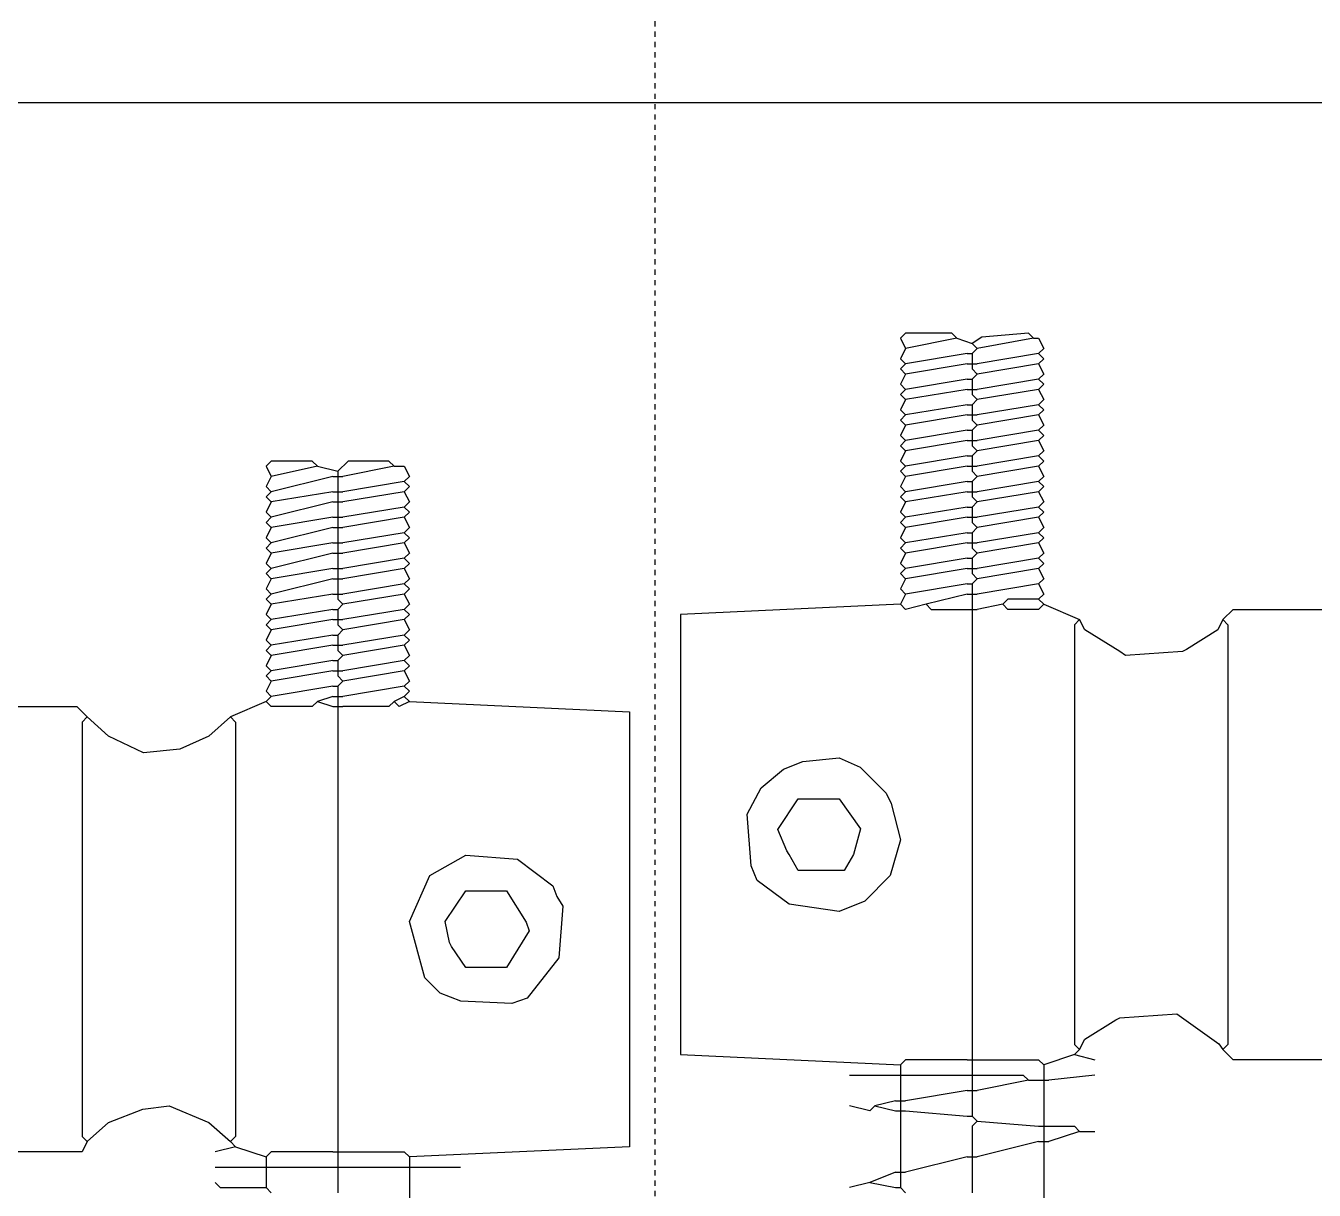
# Model space of a CAD drawing. Extents: x 49 to 882, y -9 to 1184.
# Drawn here: x 200.51 to 225.41, y 57.96 to 80.46 of the extents above; entities that cross this region are included whole.
import ezdxf

# ---------------------------------------------------------------- set-up
doc = ezdxf.new("R2010")
doc.units = 0
doc.linetypes.add('$AUXILIARY', pattern=[0.1, 0.05, -0.05])
doc.layers.add('Construction', color=7, linetype='CONTINUOUS')
doc.layers.add('Hrdware', color=7, linetype='CONTINUOUS')

msp = doc.modelspace()

# ---------------------------------------------------------------- linework, layer by layer
at = {"layer": 'Construction', "color": 1, "linetype": '$AUXILIARY'}
msp.add_line((212.667709, 1183.544208), (212.667709, -9.139258), dxfattribs=at)
at = {"layer": 'Hrdware', "linetype": 'CONTINUOUS'}
for p, q in [((218.500654, 74.419764, -1), (217.512018, 74.222037, -1)), ((218.500654, 74.419764, -1), (218.797245, 74.320901, -1)), ((218.797245, 74.320901, -1), (218.896109, 74.222037, -1)), ((218.896109, 74.222037, -1), (218.797245, 74.123173, -1)), ((219.983608, 74.419764, -1), (218.896109, 74.222037, -1)), ((218.698381, 74.123173, -1), (217.512018, 73.925446, -1)), ((218.698381, 74.123173, -1), (218.797245, 74.123173, -1)), ((218.797245, 74.123173, -1), (218.797245, 74.02431, -1)), ((218.797245, 74.02431, -1), (218.797245, 73.925446, -1)), ((220.082472, 74.123173, -1), (218.896109, 73.925446, -1)), ((218.698381, 73.925446, -1), (217.512018, 73.727719, -1)), ((218.698381, 73.925446, -1), (218.797245, 73.925446, -1)), ((218.797245, 73.925446, -1), (218.896109, 73.925446, -1)), ((218.797245, 73.925446, -1), (218.797245, 73.826583, -1)), ((218.797245, 73.826583, -1), (218.896109, 73.727719, -1)), ((218.896109, 73.727719, -1), (218.797245, 73.628855, -1)), ((220.082472, 73.925446, -1), (218.896109, 73.727719, -1)), ((218.698381, 73.628855, -1), (217.512018, 73.431128, -1)), ((218.698381, 73.628855, -1), (218.797245, 73.628855, -1)), ((218.797245, 73.628855, -1), (218.797245, 73.529992, -1)), ((218.797245, 73.529992, -1), (218.797245, 73.431128, -1)), ((220.082472, 73.628855, -1), (218.896109, 73.431128, -1)), ((218.698381, 73.431128, -1), (217.512018, 73.233401, -1)), ((218.698381, 73.431128, -1), (218.797245, 73.431128, -1)), ((218.797245, 73.431128, -1), (218.896109, 73.431128, -1)), ((218.797245, 73.431128, -1), (218.797245, 73.332264, -1)), ((218.797245, 73.332264, -1), (218.896109, 73.233401, -1)), ((218.896109, 73.233401, -1), (218.797245, 73.134537, -1)), ((220.082472, 73.431128, -1), (218.896109, 73.233401, -1)), ((218.698381, 73.134537, -1), (217.512018, 72.93681, -1)), ((218.698381, 73.134537, -1), (218.797245, 73.134537, -1)), ((218.797245, 73.134537, -1), (218.797245, 73.035673, -1)), ((218.797245, 73.035673, -1), (218.797245, 72.93681, -1)), ((220.082472, 73.134537, -1), (218.896109, 72.93681, -1)), ((218.698381, 72.93681, -1), (217.512018, 72.739083, -1)), ((218.698381, 72.93681, -1), (218.797245, 72.93681, -1)), ((218.797245, 72.93681, -1), (218.896109, 72.93681, -1)), ((218.797245, 72.93681, -1), (218.797245, 72.837946, -1)), ((218.797245, 72.837946, -1), (218.896109, 72.739083, -1)), ((218.896109, 72.739083, -1), (218.797245, 72.640219, -1)), ((220.082472, 72.93681, -1), (218.896109, 72.739083, -1)), ((218.698381, 72.640219, -1), (217.512018, 72.442492, -1)), ((218.698381, 72.640219, -1), (218.797245, 72.640219, -1)), ((218.797245, 72.640219, -1), (218.797245, 72.541355, -1)), ((218.797245, 72.541355, -1), (218.797245, 72.442492, -1)), ((220.082472, 72.640219, -1), (218.896109, 72.442492, -1)), ((218.698381, 72.442492, -1), (217.512018, 72.244764, -1)), ((218.698381, 72.442492, -1), (218.797245, 72.442492, -1)), ((218.797245, 72.442492, -1), (218.896109, 72.442492, -1)), ((218.797245, 72.442492, -1), (218.797245, 72.343628, -1)), ((218.797245, 72.343628, -1), (218.896109, 72.244764, -1)), ((218.896109, 72.244764, -1), (218.797245, 72.145901, -1)), ((220.082472, 72.442492, -1), (218.896109, 72.244764, -1)), ((218.698381, 72.145901, -1), (217.512018, 71.948173, -1)), ((218.698381, 72.145901, -1), (218.797245, 72.145901, -1)), ((218.797245, 72.145901, -1), (218.797245, 72.047037, -1)), ((218.797245, 72.047037, -1), (218.797245, 71.948173, -1)), ((220.082472, 72.145901, -1), (218.896109, 71.948173, -1)), ((206.142706, 71.948173, -1), (205.252933, 71.750446, -1)), ((206.439296, 71.750446, -1), (205.252933, 71.453855, -1)), ((206.142706, 71.948173, -1), (206.53816, 71.84931, -1)), ((206.439296, 71.750446, -1), (206.53816, 71.750446, -1)), ((206.53816, 71.84931, -1), (206.53816, 71.750446, -1)), ((206.53816, 71.750446, -1), (206.637024, 71.750446, -1)), ((206.53816, 71.750446, -1), (206.53816, 71.651583, -1)), ((207.625659, 71.948173, -1), (206.637024, 71.750446, -1)), ((218.698381, 71.948173, -1), (217.512018, 71.750446, -1)), ((218.698381, 71.948173, -1), (218.797245, 71.948173, -1)), ((218.797245, 71.948173, -1), (218.896109, 71.948173, -1)), ((218.797245, 71.948173, -1), (218.797245, 71.84931, -1)), ((218.797245, 71.84931, -1), (218.896109, 71.750446, -1)), ((218.896109, 71.750446, -1), (218.797245, 71.651583, -1)), ((220.082472, 71.948173, -1), (218.896109, 71.750446, -1)), ((206.53816, 71.651583, -1), (206.53816, 71.552719, -1)), ((206.53816, 71.552719, -1), (206.53816, 71.453855, -1)), ((207.823387, 71.651583, -1), (206.637024, 71.453855, -1)), ((218.698381, 71.651583, -1), (217.512018, 71.453855, -1)), ((218.698381, 71.651583, -1), (218.797245, 71.651583, -1)), ((218.797245, 71.651583, -1), (218.797245, 71.552719, -1)), ((218.797245, 71.552719, -1), (218.797245, 71.453855, -1)), ((220.082472, 71.651583, -1), (218.896109, 71.453855, -1)), ((206.439296, 71.453855, -1), (205.252933, 71.256128, -1)), ((206.439296, 71.256128, -1), (205.252933, 70.959537, -1)), ((206.439296, 71.453855, -1), (206.53816, 71.453855, -1)), ((206.439296, 71.256128, -1), (206.53816, 71.256128, -1)), ((206.53816, 71.453855, -1), (206.637024, 71.453855, -1)), ((206.53816, 71.453855, -1), (206.53816, 71.354992, -1)), ((206.53816, 71.354992, -1), (206.53816, 71.256128, -1)), ((206.53816, 71.256128, -1), (206.637024, 71.256128, -1)), ((206.53816, 71.256128, -1), (206.53816, 71.157264, -1)), ((207.823387, 71.453855, -1), (206.637024, 71.256128, -1)), ((218.698381, 71.453855, -1), (217.512018, 71.256128, -1)), ((218.698381, 71.453855, -1), (218.797245, 71.453855, -1)), ((218.797245, 71.453855, -1), (218.896109, 71.453855, -1)), ((218.797245, 71.453855, -1), (218.797245, 71.354992, -1)), ((218.797245, 71.354992, -1), (218.896109, 71.256128, -1)), ((218.896109, 71.256128, -1), (218.797245, 71.157264, -1)), ((220.082472, 71.453855, -1), (218.896109, 71.256128, -1)), ((206.53816, 71.157264, -1), (206.53816, 71.058401, -1)), ((206.53816, 71.058401, -1), (206.53816, 70.959537, -1)), ((207.823387, 71.157264, -1), (206.637024, 70.959537, -1)), ((218.698381, 71.157264, -1), (217.512018, 70.959537, -1)), ((218.698381, 71.157264, -1), (218.797245, 71.157264, -1)), ((218.797245, 71.157264, -1), (218.797245, 71.058401, -1)), ((218.797245, 71.058401, -1), (218.797245, 70.959537, -1)), ((220.082472, 71.157264, -1), (218.896109, 70.959537, -1)), ((206.439296, 70.959537, -1), (205.252933, 70.76181, -1)), ((206.439296, 70.76181, -1), (205.252933, 70.465219, -1)), ((206.439296, 70.959537, -1), (206.53816, 70.959537, -1)), ((206.439296, 70.76181, -1), (206.53816, 70.76181, -1)), ((206.53816, 70.959537, -1), (206.637024, 70.959537, -1)), ((206.53816, 70.959537, -1), (206.53816, 70.860673, -1)), ((206.53816, 70.860673, -1), (206.53816, 70.76181, -1)), ((206.53816, 70.76181, -1), (206.637024, 70.76181, -1)), ((206.53816, 70.76181, -1), (206.53816, 70.662946, -1)), ((207.823387, 70.959537, -1), (206.637024, 70.76181, -1)), ((218.698381, 70.959537, -1), (217.512018, 70.76181, -1)), ((218.698381, 70.959537, -1), (218.797245, 70.959537, -1)), ((218.797245, 70.959537, -1), (218.896109, 70.959537, -1)), ((218.797245, 70.959537, -1), (218.797245, 70.860673, -1)), ((218.797245, 70.860673, -1), (218.896109, 70.76181, -1)), ((218.896109, 70.76181, -1), (218.797245, 70.662946, -1)), ((220.082472, 70.959537, -1), (218.896109, 70.76181, -1)), ((206.53816, 70.662946, -1), (206.53816, 70.564083, -1)), ((206.53816, 70.564083, -1), (206.53816, 70.465219, -1)), ((207.823387, 70.662946, -1), (206.637024, 70.465219, -1)), ((218.698381, 70.662946, -1), (217.512018, 70.465219, -1)), ((218.698381, 70.662946, -1), (218.797245, 70.662946, -1)), ((218.797245, 70.662946, -1), (218.797245, 70.564083, -1)), ((218.797245, 70.564083, -1), (218.797245, 70.465219, -1)), ((220.082472, 70.662946, -1), (218.896109, 70.465219, -1)), ((206.439296, 70.465219, -1), (205.252933, 70.267492, -1)), ((206.439296, 70.267492, -1), (205.252933, 69.970901, -1)), ((206.439296, 70.465219, -1), (206.53816, 70.465219, -1)), ((206.439296, 70.267492, -1), (206.53816, 70.267492, -1)), ((206.53816, 70.465219, -1), (206.637024, 70.465219, -1)), ((206.53816, 70.465219, -1), (206.53816, 70.366355, -1)), ((206.53816, 70.366355, -1), (206.53816, 70.267492, -1)), ((206.53816, 70.267492, -1), (206.637024, 70.267492, -1)), ((206.53816, 70.267492, -1), (206.53816, 70.168628, -1)), ((207.823387, 70.465219, -1), (206.637024, 70.267492, -1)), ((218.698381, 70.465219, -1), (217.512018, 70.267492, -1)), ((218.698381, 70.465219, -1), (218.797245, 70.465219, -1)), ((218.797245, 70.465219, -1), (218.896109, 70.465219, -1)), ((218.797245, 70.465219, -1), (218.797245, 70.366355, -1)), ((218.797245, 70.366355, -1), (218.896109, 70.267492, -1)), ((218.896109, 70.267492, -1), (218.797245, 70.168628, -1)), ((220.082472, 70.465219, -1), (218.896109, 70.267492, -1)), ((206.53816, 70.168628, -1), (206.53816, 70.069764, -1)), ((206.53816, 70.069764, -1), (206.53816, 69.970901, -1)), ((207.823387, 70.168628, -1), (206.637024, 69.970901, -1)), ((218.698381, 70.168628, -1), (217.512018, 69.970901, -1)), ((218.698381, 70.168628, -1), (218.797245, 70.168628, -1)), ((218.797245, 70.168628, -1), (218.797245, 70.069764, -1)), ((218.797245, 70.069764, -1), (218.797245, 69.970901, -1)), ((220.082472, 70.168628, -1), (218.896109, 69.970901, -1)), ((206.439296, 69.970901, -1), (205.252933, 69.773173, -1)), ((206.439296, 69.773173, -1), (205.252933, 69.476583, -1)), ((206.439296, 69.970901, -1), (206.53816, 69.970901, -1)), ((206.439296, 69.773173, -1), (206.53816, 69.773173, -1)), ((206.53816, 69.970901, -1), (206.637024, 69.970901, -1)), ((206.53816, 69.970901, -1), (206.53816, 69.872037, -1)), ((206.53816, 69.872037, -1), (206.53816, 69.773173, -1)), ((206.53816, 69.773173, -1), (206.637024, 69.773173, -1)), ((206.53816, 69.773173, -1), (206.53816, 69.67431, -1)), ((207.823387, 69.970901, -1), (206.637024, 69.773173, -1)), ((218.698381, 69.970901, -1), (217.512018, 69.773173, -1)), ((218.698381, 69.970901, -1), (218.797245, 69.970901, -1)), ((218.797245, 69.970901, -1), (218.896109, 69.970901, -1)), ((218.797245, 69.970901, -1), (218.797245, 69.872037, -1)), ((218.797245, 69.872037, -1), (218.896109, 69.773173, -1)), ((218.896109, 69.773173, -1), (218.797245, 69.67431, -1)), ((220.082472, 69.970901, -1), (218.896109, 69.773173, -1)), ((206.439296, 69.476583, -1), (205.252933, 69.278855, -1)), ((206.439296, 69.476583, -1), (206.53816, 69.476583, -1)), ((206.53816, 69.67431, -1), (206.53816, 69.575446, -1)), ((206.53816, 69.575446, -1), (206.53816, 69.476583, -1)), ((206.53816, 69.476583, -1), (206.637024, 69.476583, -1)), ((206.53816, 69.476583, -1), (206.53816, 69.377719, -1)), ((207.823387, 69.67431, -1), (206.637024, 69.476583, -1)), ((207.823387, 69.476583, -1), (206.637024, 69.278855, -1)), ((217.512018, 69.476583, -1), (217.413155, 69.278855, -1)), ((218.698381, 69.67431, -1), (217.512018, 69.476583, -1)), ((218.698381, 69.476583, -1), (217.907473, 69.278855, -1)), ((218.698381, 69.67431, -1), (218.797245, 69.67431, -1)), ((218.698381, 69.476583, -1), (218.797245, 69.476583, -1)), ((218.797245, 69.67431, -1), (218.797245, 69.575446, -1)), ((218.797245, 69.575446, -1), (218.797245, 69.476583, -1)), ((218.797245, 69.476583, -1), (218.896109, 69.476583, -1)), ((218.797245, 69.476583, -1), (218.797245, 69.377719, -1)), ((220.082472, 69.67431, -1), (218.896109, 69.476583, -1)), ((206.53816, 69.377719, -1), (206.637024, 69.278855, -1)), ((206.637024, 69.278855, -1), (206.53816, 69.179992, -1)), ((218.797245, 69.377719, -1), (218.797245, 69.278855, -1)), ((218.797245, 69.278855, -1), (218.797245, 69.179992, -1)), ((219.390427, 69.278855, -1), (218.896109, 69.179992, -1)), ((220.082472, 69.377719, -1), (220.181335, 69.278855, -1)), ((220.181335, 69.278855, -1), (220.87338, 68.982264, -1)), ((206.439296, 69.179992, -1), (205.252933, 68.982264, -1)), ((206.439296, 68.982264, -1), (205.252933, 68.784537, -1)), ((206.439296, 69.179992, -1), (206.53816, 69.179992, -1)), ((206.439296, 68.982264, -1), (206.53816, 68.982264, -1)), ((206.53816, 69.179992, -1), (206.53816, 69.081128, -1)), ((206.53816, 69.081128, -1), (206.53816, 68.982264, -1)), ((206.53816, 68.982264, -1), (206.637024, 68.982264, -1)), ((206.53816, 68.982264, -1), (206.53816, 68.883401, -1)), ((207.823387, 69.179992, -1), (206.637024, 68.982264, -1)), ((207.823387, 68.982264, -1), (206.637024, 68.784537, -1)), ((218.698381, 69.179992, -1), (218.797245, 69.179992, -1)), ((218.797245, 69.179992, -1), (218.896109, 69.179992, -1)), ((218.797245, 69.179992, -1), (218.797245, 69.081128, -1)), ((218.797245, 69.081128, -1), (218.797245, 60.578855, -1)), ((206.53816, 68.883401, -1), (206.637024, 68.784537, -1)), ((206.637024, 68.784537, -1), (206.53816, 68.685673, -1)), ((206.439296, 68.685673, -1), (205.252933, 68.487946, -1)), ((206.439296, 68.487946, -1), (205.252933, 68.290219, -1)), ((206.439296, 68.685673, -1), (206.53816, 68.685673, -1)), ((206.439296, 68.487946, -1), (206.53816, 68.487946, -1)), ((206.53816, 68.685673, -1), (206.53816, 68.58681, -1)), ((206.53816, 68.58681, -1), (206.53816, 68.487946, -1)), ((206.53816, 68.487946, -1), (206.637024, 68.487946, -1)), ((206.53816, 68.487946, -1), (206.53816, 68.389083, -1)), ((207.823387, 68.685673, -1), (206.637024, 68.487946, -1)), ((207.823387, 68.487946, -1), (206.637024, 68.290219, -1)), ((206.53816, 68.389083, -1), (206.637024, 68.290219, -1)), ((206.637024, 68.290219, -1), (206.53816, 68.191355, -1)), ((206.439296, 68.191355, -1), (205.252933, 67.993628, -1)), ((206.439296, 67.993628, -1), (205.252933, 67.795901, -1)), ((206.439296, 68.191355, -1), (206.53816, 68.191355, -1)), ((206.439296, 67.993628, -1), (206.53816, 67.993628, -1)), ((206.53816, 68.191355, -1), (206.53816, 68.092492, -1)), ((206.53816, 68.092492, -1), (206.53816, 67.993628, -1)), ((206.53816, 67.993628, -1), (206.637024, 67.993628, -1)), ((206.53816, 67.993628, -1), (206.53816, 67.894764, -1)), ((207.823387, 68.191355, -1), (206.637024, 67.993628, -1)), ((207.823387, 67.993628, -1), (206.637024, 67.795901, -1)), ((206.53816, 67.894764, -1), (206.637024, 67.795901, -1)), ((206.637024, 67.795901, -1), (206.53816, 67.697037, -1)), ((205.252933, 67.49931, -1), (205.15407, 67.400446, -1)), ((206.439296, 67.697037, -1), (205.252933, 67.49931, -1)), ((206.439296, 67.49931, -1), (206.142706, 67.400446, -1)), ((206.439296, 67.697037, -1), (206.53816, 67.697037, -1)), ((206.439296, 67.49931, -1), (206.53816, 67.49931, -1)), ((206.53816, 67.697037, -1), (206.53816, 67.598173, -1)), ((206.53816, 67.598173, -1), (206.53816, 67.49931, -1)), ((206.53816, 67.49931, -1), (206.637024, 67.49931, -1)), ((206.53816, 67.49931, -1), (206.53816, 67.400446, -1)), ((207.823387, 67.697037, -1), (206.637024, 67.49931, -1)), ((207.823387, 67.49931, -1), (207.625659, 67.400446, -1)), ((207.823387, 67.49931, -1), (207.92225, 67.400446, -1)), ((205.15407, 67.400446, -1), (204.462025, 67.103855, -1)), ((206.142706, 67.400446, -1), (206.439296, 67.301583, -1)), ((206.439296, 67.301583, -1), (206.53816, 67.301583, -1)), ((206.53816, 67.400446, -1), (206.53816, 67.301583, -1)), ((206.53816, 67.301583, -1), (206.637024, 67.301583, -1)), ((206.53816, 67.301583, -1), (206.53816, 67.202719, -1)), ((206.53816, 67.202719, -1), (206.53816, 58.79931, -1)), ((218.797245, 60.578855, -1), (218.797245, 60.479992, -1)), ((220.774517, 60.578855, -1), (220.181335, 60.381128, -1)), ((220.87338, 60.677719, -1), (220.774517, 60.578855, -1)), ((220.774517, 60.578855, -1), (221.169971, 60.479992, -1)), ((217.413155, 60.381128, -1), (217.413155, 60.282264, -1)), ((217.413155, 60.282264, -1), (217.413155, 60.183401, -1)), ((218.698381, 60.479992, -1), (218.797245, 60.479992, -1)), ((218.797245, 60.479992, -1), (218.896109, 60.479992, -1)), ((218.797245, 60.479992, -1), (218.797245, 60.381128, -1)), ((218.797245, 60.381128, -1), (218.797245, 60.282264, -1)), ((218.797245, 60.282264, -1), (218.797245, 60.183401, -1)), ((220.181335, 60.381128, -1), (220.181335, 60.183401, -1)), ((216.424519, 60.183401, -1), (217.314291, 60.183401, -1)), ((217.314291, 60.183401, -1), (217.413155, 60.183401, -1)), ((217.413155, 60.183401, -1), (217.512018, 60.183401, -1)), ((217.413155, 60.183401, -1), (217.413155, 60.084537, -1)), ((217.413155, 60.084537, -1), (217.413155, 59.787946, -1)), ((217.512018, 60.183401, -1), (218.698381, 60.183401, -1)), ((218.698381, 60.183401, -1), (218.797245, 60.183401, -1)), ((218.797245, 60.183401, -1), (218.896109, 60.183401, -1)), ((218.797245, 60.183401, -1), (218.797245, 60.084537, -1)), ((218.797245, 60.084537, -1), (218.797245, 59.985673, -1)), ((219.884745, 60.084537, -1), (218.896109, 59.88681, -1)), ((219.884745, 60.084537, -1), (220.082472, 60.084537, -1)), ((220.082472, 60.084537, -1), (220.181335, 60.084537, -1)), ((220.181335, 60.183401, -1), (220.181335, 60.084537, -1)), ((220.181335, 60.084537, -1), (220.280199, 60.084537, -1)), ((220.181335, 60.084537, -1), (220.181335, 59.985673, -1)), ((221.169971, 60.183401, -1), (220.280199, 60.084537, -1)), ((217.413155, 59.787946, -1), (217.413155, 59.689083, -1)), ((218.698381, 59.88681, -1), (217.512018, 59.689083, -1)), ((218.698381, 59.88681, -1), (218.797245, 59.88681, -1)), ((218.797245, 59.985673, -1), (218.797245, 59.88681, -1)), ((218.797245, 59.88681, -1), (218.896109, 59.88681, -1)), ((218.797245, 59.88681, -1), (218.797245, 59.787946, -1)), ((218.797245, 59.787946, -1), (218.797245, 59.491355, -1)), ((220.181335, 59.985673, -1), (220.181335, 59.293628, -1)), ((217.314291, 59.689083, -1), (216.918837, 59.590219, -1)), ((216.918837, 59.590219, -1), (217.314291, 59.491355, -1)), ((217.314291, 59.689083, -1), (217.413155, 59.689083, -1)), ((217.413155, 59.689083, -1), (217.512018, 59.689083, -1)), ((217.413155, 59.689083, -1), (217.413155, 59.590219, -1)), ((217.413155, 59.590219, -1), (217.413155, 59.491355, -1)), ((217.314291, 59.491355, -1), (217.413155, 59.491355, -1)), ((217.413155, 59.491355, -1), (217.512018, 59.491355, -1)), ((217.413155, 59.491355, -1), (217.413155, 59.392492, -1)), ((217.413155, 59.392492, -1), (217.413155, 58.403855, -1)), ((217.512018, 59.491355, -1), (218.698381, 59.392492, -1)), ((218.698381, 59.392492, -1), (218.797245, 59.392492, -1)), ((218.797245, 59.491355, -1), (218.797245, 59.392492, -1)), ((218.797245, 59.392492, -1), (218.896109, 59.293628, -1)), ((218.896109, 59.293628, -1), (220.082472, 59.194764, -1)), ((220.181335, 59.293628, -1), (220.181335, 59.194764, -1)), ((220.082472, 59.194764, -1), (220.181335, 59.194764, -1)), ((220.181335, 59.194764, -1), (220.280199, 59.194764, -1)), ((220.181335, 59.194764, -1), (220.181335, 59.095901, -1)), ((220.181335, 59.095901, -1), (220.181335, 58.997037, -1)), ((220.87338, 59.095901, -1), (220.280199, 58.898173, -1)), ((220.87338, 59.095901, -1), (221.169971, 59.095901, -1)), ((204.560888, 58.79931, -1), (204.165434, 58.700446, -1)), ((204.462025, 58.898173, -1), (204.560888, 58.79931, -1)), ((204.560888, 58.79931, -1), (205.15407, 58.601583, -1)), ((206.53816, 58.79931, -1), (206.53816, 58.700446, -1)), ((220.082472, 58.898173, -1), (218.896109, 58.601583, -1)), ((220.082472, 58.898173, -1), (220.181335, 58.898173, -1)), ((220.181335, 58.997037, -1), (220.181335, 58.898173, -1)), ((220.181335, 58.898173, -1), (220.280199, 58.898173, -1)), ((220.181335, 58.898173, -1), (220.181335, 58.79931, -1)), ((220.181335, 58.79931, -1), (220.181335, 57.810673, -1)), ((205.15407, 58.601583, -1), (205.15407, 58.502719, -1)), ((206.439296, 58.700446, -1), (206.53816, 58.700446, -1)), ((206.53816, 58.700446, -1), (206.637024, 58.700446, -1)), ((206.53816, 58.700446, -1), (206.53816, 58.601583, -1)), ((206.53816, 58.601583, -1), (206.53816, 58.502719, -1)), ((207.92225, 58.601583, -1), (207.92225, 58.502719, -1)), ((218.698381, 58.601583, -1), (217.512018, 58.304992, -1)), ((218.698381, 58.601583, -1), (218.797245, 58.601583, -1)), ((218.797245, 58.700446, -1), (218.797245, 58.601583, -1)), ((218.797245, 58.601583, -1), (218.896109, 58.601583, -1)), ((218.797245, 58.601583, -1), (218.797245, 58.502719, -1)), ((204.165434, 58.403855, -1), (205.055206, 58.403855, -1)), ((205.055206, 58.403855, -1), (205.15407, 58.403855, -1)), ((205.15407, 58.502719, -1), (205.15407, 58.403855, -1)), ((205.15407, 58.403855, -1), (205.252933, 58.403855, -1)), ((205.15407, 58.403855, -1), (205.15407, 58.304992, -1)), ((205.15407, 58.304992, -1), (205.15407, 58.107264, -1)), ((205.252933, 58.403855, -1), (206.439296, 58.403855, -1)), ((206.439296, 58.403855, -1), (206.53816, 58.403855, -1)), ((206.53816, 58.502719, -1), (206.53816, 58.403855, -1)), ((206.53816, 58.403855, -1), (206.637024, 58.403855, -1)), ((206.53816, 58.403855, -1), (206.53816, 58.304992, -1)), ((206.53816, 58.304992, -1), (206.53816, 57.909537, -1)), ((206.637024, 58.403855, -1), (207.823387, 58.403855, -1)), ((207.823387, 58.403855, -1), (207.92225, 58.403855, -1)), ((207.92225, 58.502719, -1), (207.92225, 58.403855, -1)), ((207.92225, 58.403855, -1), (208.021114, 58.403855, -1)), ((207.92225, 58.403855, -1), (207.92225, 58.304992, -1)), ((207.92225, 58.304992, -1), (207.92225, 57.810673, -1)), ((208.021114, 58.403855, -1), (208.910886, 58.403855, -1)), ((217.314291, 58.304992, -1), (216.819973, 58.107264, -1)), ((217.314291, 58.304992, -1), (217.413155, 58.304992, -1)), ((217.413155, 58.403855, -1), (217.413155, 58.304992, -1)), ((217.413155, 58.304992, -1), (217.512018, 58.304992, -1)), ((217.413155, 58.304992, -1), (217.413155, 58.206128, -1)), ((218.797245, 58.502719, -1), (218.797245, 57.909537, -1)), ((205.15407, 58.107264, -1), (205.15407, 58.008401, -1)), ((216.819973, 58.107264, -1), (216.424519, 58.008401, -1)), ((216.819973, 58.107264, -1), (217.314291, 58.008401, -1)), ((217.413155, 58.206128, -1), (217.413155, 58.107264, -1)), ((217.413155, 58.107264, -1), (217.413155, 58.008401, -1)), ((205.055206, 58.008401, -1), (205.15407, 58.008401, -1)), ((205.15407, 58.008401, -1), (205.252933, 57.909537, -1)), ((217.314291, 58.008401, -1), (217.413155, 58.008401, -1)), ((217.413155, 58.008401, -1), (217.512018, 57.909537, -1))]:
    msp.add_line(p, q, dxfattribs=at)
for points in [[(247.171095, 78.967492, -1), (178.559764, 78.967492, -1), (174.110902, 74.518628, -1), (174.110902, 39.323173, -1), (174.209766, 39.22431, -1)], [(218.500654, 74.419764, -1), (218.401791, 74.518628, -1), (217.512018, 74.518628, -1), (217.413155, 74.419764, -1), (217.512018, 74.222037, -1)], [(219.983608, 74.419764, -1), (219.884745, 74.518628, -1), (218.985086, 74.439537, -1), (218.797245, 74.320901, -1)], [(217.512018, 74.222037, -1), (217.413155, 74.02431, -1), (217.512018, 73.925446, -1)], [(219.983608, 74.419764, -1), (220.082472, 74.419764, -1), (220.181335, 74.222037, -1), (220.082472, 74.123173, -1)], [(220.082472, 74.123173, -1), (220.181335, 74.02431, -1), (220.082472, 73.925446, -1)], [(217.512018, 73.925446, -1), (217.413155, 73.826583, -1), (217.512018, 73.727719, -1)], [(217.512018, 73.727719, -1), (217.413155, 73.529992, -1), (217.512018, 73.431128, -1)], [(220.082472, 73.925446, -1), (220.181335, 73.727719, -1), (220.082472, 73.628855, -1)], [(220.082472, 73.628855, -1), (220.181335, 73.529992, -1), (220.082472, 73.431128, -1)], [(217.512018, 73.431128, -1), (217.413155, 73.332264, -1), (217.512018, 73.233401, -1)], [(217.512018, 73.233401, -1), (217.413155, 73.035673, -1), (217.512018, 72.93681, -1)], [(220.082472, 73.431128, -1), (220.181335, 73.233401, -1), (220.082472, 73.134537, -1)], [(220.082472, 73.134537, -1), (220.181335, 73.035673, -1), (220.082472, 72.93681, -1)], [(217.512018, 72.93681, -1), (217.413155, 72.837946, -1), (217.512018, 72.739083, -1)], [(217.512018, 72.739083, -1), (217.413155, 72.541355, -1), (217.512018, 72.442492, -1)], [(220.082472, 72.93681, -1), (220.181335, 72.739083, -1), (220.082472, 72.640219, -1)], [(220.082472, 72.640219, -1), (220.181335, 72.541355, -1), (220.082472, 72.442492, -1)], [(217.512018, 72.442492, -1), (217.413155, 72.343628, -1), (217.512018, 72.244764, -1)], [(217.512018, 72.244764, -1), (217.413155, 72.047037, -1), (217.512018, 71.948173, -1)], [(220.082472, 72.442492, -1), (220.181335, 72.244764, -1), (220.082472, 72.145901, -1)], [(206.142706, 71.948173, -1), (206.043842, 72.047037, -1), (205.252933, 72.047037, -1), (205.15407, 71.948173, -1), (205.252933, 71.750446, -1)], [(207.625659, 71.948173, -1), (207.526796, 72.047037, -1), (206.735887, 72.047037, -1), (206.53816, 71.84931, -1)], [(220.082472, 72.145901, -1), (220.181335, 72.047037, -1), (220.082472, 71.948173, -1)], [(205.252933, 71.750446, -1), (205.15407, 71.552719, -1), (205.252933, 71.453855, -1)], [(207.625659, 71.948173, -1), (207.823387, 71.948173, -1), (207.92225, 71.750446, -1), (207.823387, 71.651583, -1)], [(217.512018, 71.948173, -1), (217.413155, 71.84931, -1), (217.512018, 71.750446, -1)], [(217.512018, 71.750446, -1), (217.413155, 71.552719, -1), (217.512018, 71.453855, -1)], [(220.082472, 71.948173, -1), (220.181335, 71.750446, -1), (220.082472, 71.651583, -1)], [(207.823387, 71.651583, -1), (207.92225, 71.552719, -1), (207.823387, 71.453855, -1)], [(220.082472, 71.651583, -1), (220.181335, 71.552719, -1), (220.082472, 71.453855, -1)], [(205.252933, 71.453855, -1), (205.15407, 71.354992, -1), (205.252933, 71.256128, -1)], [(205.252933, 71.256128, -1), (205.15407, 71.058401, -1), (205.252933, 70.959537, -1)], [(207.823387, 71.453855, -1), (207.92225, 71.256128, -1), (207.823387, 71.157264, -1)], [(217.512018, 71.453855, -1), (217.413155, 71.354992, -1), (217.512018, 71.256128, -1)], [(217.512018, 71.256128, -1), (217.413155, 71.058401, -1), (217.512018, 70.959537, -1)], [(220.082472, 71.453855, -1), (220.181335, 71.256128, -1), (220.082472, 71.157264, -1)], [(207.823387, 71.157264, -1), (207.92225, 71.058401, -1), (207.823387, 70.959537, -1)], [(220.082472, 71.157264, -1), (220.181335, 71.058401, -1), (220.082472, 70.959537, -1)], [(205.252933, 70.959537, -1), (205.15407, 70.860673, -1), (205.252933, 70.76181, -1)], [(205.252933, 70.76181, -1), (205.15407, 70.564083, -1), (205.252933, 70.465219, -1)], [(207.823387, 70.959537, -1), (207.92225, 70.76181, -1), (207.823387, 70.662946, -1)], [(217.512018, 70.959537, -1), (217.413155, 70.860673, -1), (217.512018, 70.76181, -1)], [(217.512018, 70.76181, -1), (217.413155, 70.564083, -1), (217.512018, 70.465219, -1)], [(220.082472, 70.959537, -1), (220.181335, 70.76181, -1), (220.082472, 70.662946, -1)], [(207.823387, 70.662946, -1), (207.92225, 70.564083, -1), (207.823387, 70.465219, -1)], [(220.082472, 70.662946, -1), (220.181335, 70.564083, -1), (220.082472, 70.465219, -1)], [(205.252933, 70.465219, -1), (205.15407, 70.366355, -1), (205.252933, 70.267492, -1)], [(205.252933, 70.267492, -1), (205.15407, 70.069764, -1), (205.252933, 69.970901, -1)], [(207.823387, 70.465219, -1), (207.92225, 70.267492, -1), (207.823387, 70.168628, -1)], [(217.512018, 70.465219, -1), (217.413155, 70.366355, -1), (217.512018, 70.267492, -1)], [(217.512018, 70.267492, -1), (217.413155, 70.069764, -1), (217.512018, 69.970901, -1)], [(220.082472, 70.465219, -1), (220.181335, 70.267492, -1), (220.082472, 70.168628, -1)], [(207.823387, 70.168628, -1), (207.92225, 70.069764, -1), (207.823387, 69.970901, -1)], [(220.082472, 70.168628, -1), (220.181335, 70.069764, -1), (220.082472, 69.970901, -1)], [(205.252933, 69.970901, -1), (205.15407, 69.872037, -1), (205.252933, 69.773173, -1)], [(205.252933, 69.773173, -1), (205.15407, 69.575446, -1), (205.252933, 69.476583, -1)], [(207.823387, 69.970901, -1), (207.92225, 69.773173, -1), (207.823387, 69.67431, -1)], [(217.512018, 69.970901, -1), (217.413155, 69.872037, -1), (217.512018, 69.773173, -1)], [(217.512018, 69.773173, -1), (217.413155, 69.575446, -1), (217.512018, 69.476583, -1)], [(220.082472, 69.970901, -1), (220.181335, 69.773173, -1), (220.082472, 69.67431, -1)], [(205.252933, 69.476583, -1), (205.15407, 69.377719, -1), (205.252933, 69.278855, -1)], [(207.823387, 69.67431, -1), (207.92225, 69.575446, -1), (207.823387, 69.476583, -1)], [(207.823387, 69.476583, -1), (207.92225, 69.278855, -1), (207.823387, 69.179992, -1)], [(220.082472, 69.67431, -1), (220.181335, 69.476583, -1), (220.082472, 69.377719, -1)], [(205.252933, 69.278855, -1), (205.15407, 69.081128, -1), (205.252933, 68.982264, -1)], [(217.413155, 69.278855, -1), (213.16202, 69.081128, -1), (213.16202, 60.578855, -1), (217.413155, 60.381128, -1)], [(217.907473, 69.278855, -1), (217.512018, 69.179992, -1), (217.413155, 69.278855, -1)], [(217.907473, 69.278855, -1), (218.006336, 69.179992, -1), (218.698381, 69.179992, -1)], [(220.082472, 69.377719, -1), (219.48929, 69.377719, -1), (219.390427, 69.278855, -1)], [(220.181335, 69.278855, -1), (220.082472, 69.179992, -1), (219.48929, 69.179992, -1), (219.390427, 69.278855, -1)], [(205.252933, 68.982264, -1), (205.15407, 68.883401, -1), (205.252933, 68.784537, -1)], [(207.823387, 69.179992, -1), (207.92225, 69.081128, -1), (207.823387, 68.982264, -1)], [(207.823387, 68.982264, -1), (207.92225, 68.784537, -1), (207.823387, 68.685673, -1)], [(220.87338, 68.982264, -1), (220.774517, 68.883401, -1), (220.774517, 60.776583, -1), (220.87338, 60.677719, -1)], [(223.641561, 68.982264, -1), (223.542697, 68.784537, -1), (222.939629, 68.408855, -1), (222.860539, 68.36931, -1), (221.763153, 68.290219, -1), (221.654403, 68.36931, -1), (220.972244, 68.784537, -1), (220.87338, 68.982264, -1)], [(223.641561, 68.982264, -1), (223.839288, 69.179992, -1), (231.254057, 69.179992, -1), (231.352921, 69.081128, -1), (231.352921, 60.578855, -1), (231.254057, 60.479992, -1), (223.839288, 60.479992, -1), (223.641561, 60.677719, -1)], [(223.641561, 68.982264, -1), (223.740425, 68.883401, -1), (223.740425, 60.776583, -1), (223.641561, 60.677719, -1)], [(205.252933, 68.784537, -1), (205.15407, 68.58681, -1), (205.252933, 68.487946, -1)], [(205.252933, 68.487946, -1), (205.15407, 68.389083, -1), (205.252933, 68.290219, -1)], [(207.823387, 68.685673, -1), (207.92225, 68.58681, -1), (207.823387, 68.487946, -1)], [(207.823387, 68.487946, -1), (207.92225, 68.290219, -1), (207.823387, 68.191355, -1)], [(205.252933, 68.290219, -1), (205.15407, 68.092492, -1), (205.252933, 67.993628, -1)], [(205.252933, 67.993628, -1), (205.15407, 67.894764, -1), (205.252933, 67.795901, -1)], [(207.823387, 68.191355, -1), (207.92225, 68.092492, -1), (207.823387, 67.993628, -1)], [(207.823387, 67.993628, -1), (207.92225, 67.795901, -1), (207.823387, 67.697037, -1)], [(205.252933, 67.795901, -1), (205.15407, 67.598173, -1), (205.252933, 67.49931, -1)], [(207.823387, 67.697037, -1), (207.92225, 67.598173, -1), (207.823387, 67.49931, -1)], [(201.693844, 58.898173, -1), (201.59498, 58.700446, -1), (194.081348, 58.700446, -1), (193.982484, 58.79931, -1), (193.982484, 67.202719, -1), (194.081348, 67.301583, -1), (201.496117, 67.301583, -1), (201.693844, 67.103855, -1)], [(206.142706, 67.400446, -1), (206.043842, 67.301583, -1), (205.252933, 67.301583, -1), (205.15407, 67.400446, -1)], [(207.625659, 67.400446, -1), (207.526796, 67.301583, -1), (206.637024, 67.301583, -1)], [(207.92225, 67.400446, -1), (207.724523, 67.301583, -1), (207.625659, 67.400446, -1)], [(207.92225, 67.400446, -1), (212.173385, 67.202719, -1), (212.173385, 58.79931, -1), (207.92225, 58.601583, -1)], [(201.693844, 67.103855, -1), (201.59498, 67.004992, -1), (201.59498, 58.997037, -1), (201.693844, 58.898173, -1)], [(204.462025, 67.103855, -1), (204.047292, 66.732523, -1), (203.483275, 66.481014, -1), (202.781344, 66.41181, -1), (202.108577, 66.732523, -1), (201.693844, 67.103855, -1)], [(204.462025, 67.103855, -1), (204.560888, 67.004992, -1), (204.560888, 58.997037, -1), (204.462025, 58.898173, -1)], [(216.226792, 63.347037, -1), (215.257929, 63.485446, -1), (214.644974, 63.940219, -1), (214.526338, 64.226923, -1), (214.447247, 65.225446, -1), (214.721, 65.734989, -1), (215.149179, 66.095446, -1), (215.52486, 66.243742, -1), (216.226792, 66.312946, -1), (216.632132, 66.134992, -1), (217.136337, 65.630787, -1), (217.2352, 65.43306, -1), (217.413155, 64.731128, -1), (217.215428, 64.039083, -1), (216.72111, 63.544764, -1), (216.226792, 63.347037, -1)], [(216.325655, 64.137946, -1), (215.435883, 64.137946, -1), (215.257929, 64.444423, -1), (215.215318, 64.518176, -1), (215.040429, 64.928855, -1), (215.435883, 65.522037, -1), (216.226792, 65.522037, -1), (216.642019, 64.938742, -1), (216.50361, 64.444423, -1), (216.325655, 64.137946, -1)], [(209.899522, 61.567492, -1), (208.914939, 61.612079, -1), (208.515432, 61.765219, -1), (208.218841, 62.06181, -1), (207.92225, 63.14931, -1), (208.317705, 64.039083, -1), (209.00975, 64.434537, -1), (210.008272, 64.355446, -1), (210.690431, 63.841355, -1), (210.769522, 63.633742, -1), (210.888158, 63.445901, -1), (210.809067, 62.447378, -1), (210.196113, 61.666355, -1), (209.899522, 61.567492, -1)], [(209.800658, 62.259537, -1), (209.00975, 62.259537, -1), (208.735996, 62.670217, -1), (208.693386, 62.743969, -1), (208.614295, 63.14931, -1), (209.00975, 63.742492, -1), (209.800658, 63.742492, -1), (210.17634, 63.139423, -1), (210.235658, 62.971355, -1), (209.800658, 62.259537, -1)], [(220.87338, 60.677719, -1), (220.972244, 60.875446, -1), (221.575312, 61.251128, -1), (221.654403, 61.290673, -1), (222.751789, 61.369764, -1), (223.56247, 60.786469, -1), (223.641561, 60.677719, -1)], [(218.698381, 60.479992, -1), (217.512018, 60.479992, -1), (217.413155, 60.381128, -1)], [(218.896109, 60.479992, -1), (220.082472, 60.479992, -1), (220.181335, 60.381128, -1)], [(218.896109, 60.183401, -1), (219.785881, 60.183401, -1), (219.884745, 60.084537, -1)], [(201.693844, 58.898173, -1), (202.108577, 59.269505, -1), (202.772644, 59.526254, -1), (203.275661, 59.590219, -1), (204.047292, 59.269505, -1), (204.462025, 58.898173, -1)], [(216.918837, 59.590219, -1), (216.819973, 59.491355, -1), (216.424519, 59.590219, -1)], [(218.896109, 59.293628, -1), (218.797245, 59.194764, -1), (218.797245, 58.700446, -1)], [(220.280199, 59.194764, -1), (220.774517, 59.194764, -1), (220.87338, 59.095901, -1)], [(206.439296, 58.700446, -1), (205.252933, 58.700446, -1), (205.15407, 58.601583, -1)], [(206.637024, 58.700446, -1), (207.823387, 58.700446, -1), (207.92225, 58.601583, -1)], [(204.165434, 58.107264, -1), (204.264297, 58.008401, -1), (205.055206, 58.008401, -1)]]:
    msp.add_polyline3d(points, dxfattribs=at)

doc.saveas('drawing.dxf')
